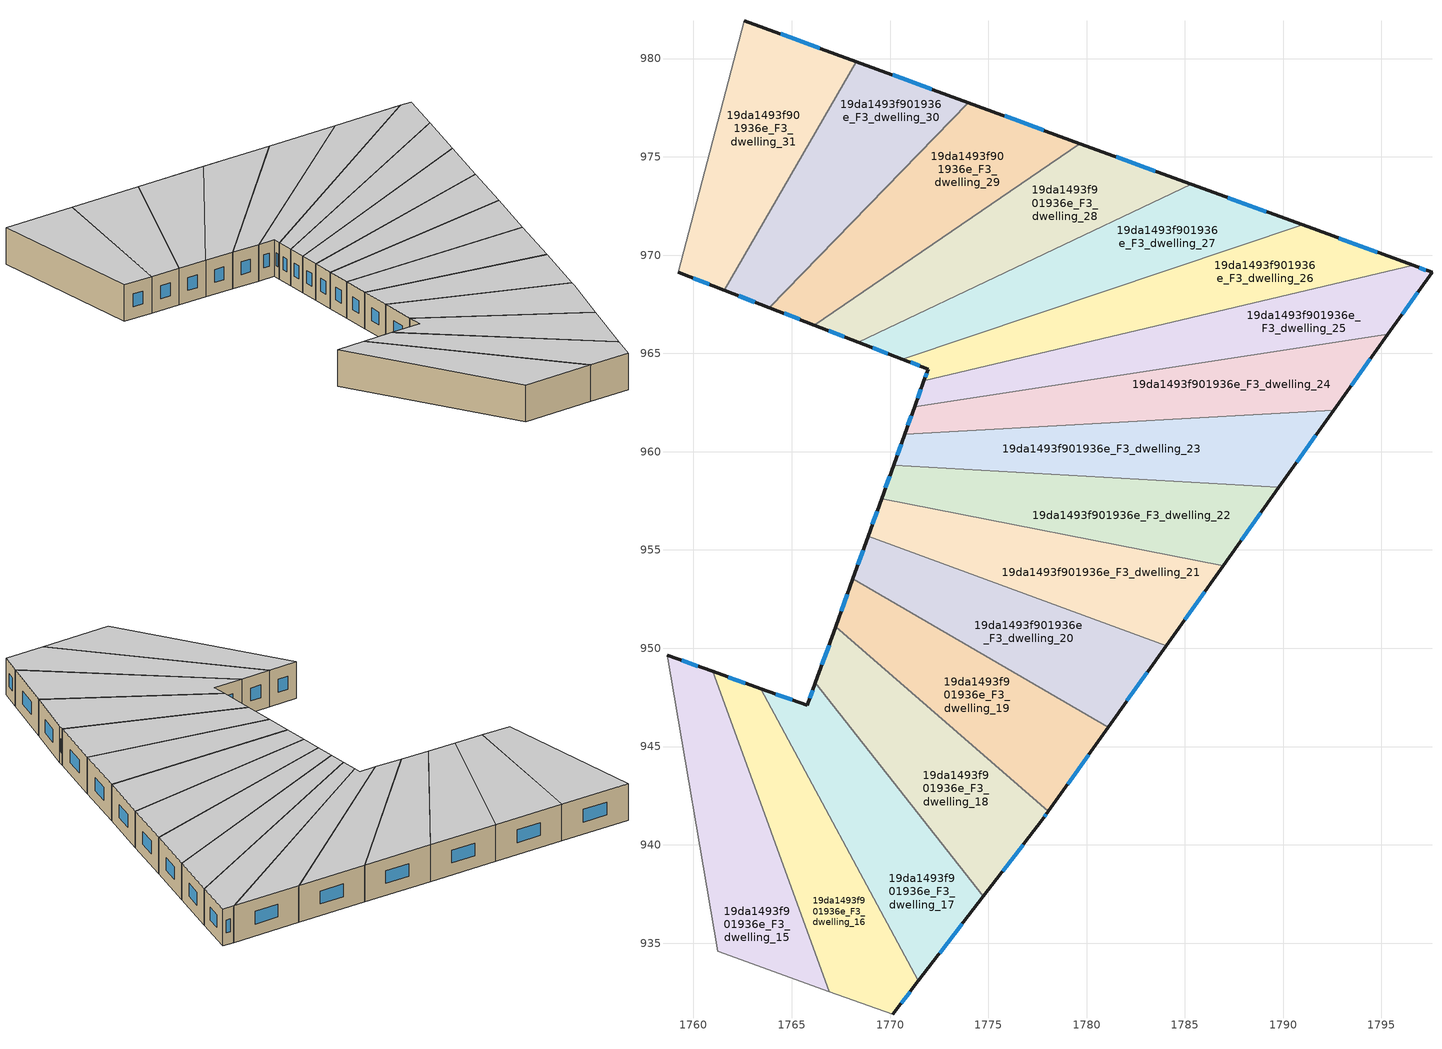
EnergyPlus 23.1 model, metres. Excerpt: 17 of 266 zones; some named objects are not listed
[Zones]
19da1493f901936e_F3_dwelling_15
 floor to 19da1493f901936e_F2_dwelling_15 (EU_floor_Construction): 1760.98,948.82 1766.92,932.53 1761.23,934.58 1758.65,949.65 z9
 wall outside (EU_wall_Construction): 1760.98,948.82 1758.65,949.65 z9:12
 wall to 19da1493f901936e_F3_dwelling_16 (EU_wall_Construction): 1766.92,932.53 1760.98,948.82 z9:12
 wall adiabatic (EU_wall_Construction): 1761.23,934.58 1766.92,932.53 z9:12
 wall to 19da1493f901936e_F3_dwelling_14 (EU_wall_Construction): 1758.65,949.65 1761.23,934.58 z9:12
 window (EU_Window_Construction): 1760.22,949.09 1759.41,949.38 z9.98:11.02
 ceiling to 19da1493f901936e_F4_dwelling_15 (EU_floor_Construction): 1766.92,932.53 1760.98,948.82 1758.65,949.65 1761.23,934.58 z12
19da1493f901936e_F3_dwelling_16
 floor to 19da1493f901936e_F2_dwelling_16 (EU_floor_Construction): 1763.42,947.94 1771.44,933.08 1770.13,931.38 1766.92,932.53 1760.98,948.82 z9
 wall outside (EU_wall_Construction): 1763.42,947.94 1760.98,948.82 / 1770.13,931.38 1771.44,933.08 z9:12
 wall to 19da1493f901936e_F3_dwelling_17 (EU_wall_Construction): 1771.44,933.08 1763.42,947.94 z9:12
 wall adiabatic (EU_wall_Construction): 1766.92,932.53 1770.13,931.38 z9:12
 window (EU_Window_Construction): 1762.63,948.23 1761.77,948.54 / 1770.56,931.93 1771.02,932.53 z9.98:11.02
 ceiling to 19da1493f901936e_F4_dwelling_16 (EU_floor_Construction): 1770.13,931.38 1771.44,933.08 1763.42,947.94 1760.98,948.82 1766.92,932.53 z12
19da1493f901936e_F3_dwelling_17
 floor to 19da1493f901936e_F2_dwelling_17 (EU_floor_Construction): 1766.2,948.24 1774.75,937.38 1771.44,933.08 1763.42,947.94 1765.79,947.09 z9
 wall outside (EU_wall_Construction): 1766.2,948.24 1765.79,947.09 1763.42,947.94 / 1771.44,933.08 1774.75,937.38 z9:12
 wall to 19da1493f901936e_F3_dwelling_18 (EU_wall_Construction): 1774.75,937.38 1766.2,948.24 z9:12
 window (EU_Window_Construction): 1765.02,947.37 1764.19,947.67 / 1766.07,947.87 1765.93,947.47 / 1772.52,934.48 1773.68,935.99 z9.98:11.02
 ceiling to 19da1493f901936e_F4_dwelling_17 (EU_floor_Construction): 1771.44,933.08 1774.75,937.38 1766.2,948.24 1765.79,947.09 1763.42,947.94 z12
19da1493f901936e_F3_dwelling_18
 floor to 19da1493f901936e_F2_dwelling_18 (EU_floor_Construction): 1778.05,941.7 1777.75,941.29 1774.75,937.38 1766.2,948.24 1767.23,951.09 z9
 wall outside (EU_wall_Construction): 1767.23,951.09 1766.2,948.24 / 1774.75,937.38 1777.75,941.29 1778.05,941.7 z9:12
 wall to 19da1493f901936e_F3_dwelling_19 (EU_wall_Construction): 1778.05,941.7 1767.23,951.09 z9:12
 window (EU_Window_Construction): 1766.89,950.17 1766.54,949.17 / 1777.85,941.42 1777.95,941.57 / 1775.73,938.65 1776.78,940.02 z9.98:11.02
 ceiling to 19da1493f901936e_F4_dwelling_18 (EU_floor_Construction): 1774.75,937.38 1777.75,941.29 1778.05,941.7 1767.23,951.09 1766.2,948.24 z12
19da1493f901936e_F3_dwelling_19
 floor to 19da1493f901936e_F2_dwelling_19 (EU_floor_Construction): 1781.09,945.98 1778.05,941.7 1767.23,951.09 1768.11,953.54 z9
 wall outside (EU_wall_Construction): 1768.11,953.54 1767.23,951.09 / 1778.05,941.7 1781.09,945.98 z9:12
 wall to 19da1493f901936e_F3_dwelling_20 (EU_wall_Construction): 1781.09,945.98 1768.11,953.54 z9:12
 window (EU_Window_Construction): 1767.82,952.75 1767.51,951.89 / 1779.04,943.09 1780.1,944.59 z9.98:11.02
 ceiling to 19da1493f901936e_F4_dwelling_19 (EU_floor_Construction): 1778.05,941.7 1781.09,945.98 1768.11,953.54 1767.23,951.09 z12
19da1493f901936e_F3_dwelling_20
 floor to 19da1493f901936e_F2_dwelling_20 (EU_floor_Construction): 1784.05,950.13 1781.09,945.98 1768.11,953.54 1768.88,955.69 z9
 wall outside (EU_wall_Construction): 1768.88,955.69 1768.11,953.54 / 1781.09,945.98 1784.05,950.13 z9:12
 wall to 19da1493f901936e_F3_dwelling_21 (EU_wall_Construction): 1784.05,950.13 1768.88,955.69 z9:12
 window (EU_Window_Construction): 1768.63,954.99 1768.36,954.24 / 1782.05,947.33 1783.09,948.78 z9.98:11.02
 ceiling to 19da1493f901936e_F4_dwelling_20 (EU_floor_Construction): 1781.09,945.98 1784.05,950.13 1768.88,955.69 1768.11,953.54 z12
19da1493f901936e_F3_dwelling_21
 floor to 19da1493f901936e_F2_dwelling_21 (EU_floor_Construction): 1786.94,954.2 1784.05,950.13 1768.88,955.69 1769.57,957.6 z9
 wall outside (EU_wall_Construction): 1769.57,957.6 1768.88,955.69 / 1784.05,950.13 1786.94,954.2 z9:12
 wall to 19da1493f901936e_F3_dwelling_22 (EU_wall_Construction): 1786.94,954.2 1769.57,957.6 z9:12
 window (EU_Window_Construction): 1769.34,956.98 1769.1,956.31 / 1784.99,951.46 1786,952.88 z9.98:11.02
 ceiling to 19da1493f901936e_F4_dwelling_21 (EU_floor_Construction): 1784.05,950.13 1786.94,954.2 1769.57,957.6 1768.88,955.69 z12
19da1493f901936e_F3_dwelling_22
 floor to 19da1493f901936e_F2_dwelling_22 (EU_floor_Construction): 1789.78,958.18 1786.94,954.2 1769.57,957.6 1770.18,959.32 z9
 wall outside (EU_wall_Construction): 1770.18,959.32 1769.57,957.6 / 1786.94,954.2 1789.78,958.18 z9:12
 wall to 19da1493f901936e_F3_dwelling_23 (EU_wall_Construction): 1789.78,958.18 1770.18,959.32 z9:12
 window (EU_Window_Construction): 1769.98,958.76 1769.77,958.16 / 1787.87,955.49 1788.86,956.89 z9.98:11.02
 ceiling to 19da1493f901936e_F4_dwelling_22 (EU_floor_Construction): 1786.94,954.2 1789.78,958.18 1770.18,959.32 1769.57,957.6 z12
19da1493f901936e_F3_dwelling_23
 floor to 19da1493f901936e_F2_dwelling_23 (EU_floor_Construction): 1792.57,962.11 1789.78,958.18 1770.18,959.32 1770.74,960.88 z9
 wall outside (EU_wall_Construction): 1770.74,960.88 1770.18,959.32 / 1789.78,958.18 1792.57,962.11 z9:12
 wall to 19da1493f901936e_F3_dwelling_24 (EU_wall_Construction): 1792.57,962.11 1770.74,960.88 z9:12
 window (EU_Window_Construction): 1770.56,960.37 1770.36,959.83 / 1790.69,959.46 1791.67,960.83 z9.98:11.02
 ceiling to 19da1493f901936e_F4_dwelling_23 (EU_floor_Construction): 1789.78,958.18 1792.57,962.11 1770.74,960.88 1770.18,959.32 z12
19da1493f901936e_F3_dwelling_24
 floor to 19da1493f901936e_F2_dwelling_24 (EU_floor_Construction): 1795.33,965.97 1792.57,962.11 1770.74,960.88 1771.25,962.29 z9
 wall outside (EU_wall_Construction): 1771.25,962.29 1770.74,960.88 / 1792.57,962.11 1795.33,965.97 z9:12
 wall to 19da1493f901936e_F3_dwelling_25 (EU_wall_Construction): 1795.33,965.97 1771.25,962.29 z9:12
 window (EU_Window_Construction): 1771.08,961.83 1770.91,961.34 / 1793.47,963.36 1794.43,964.72 z9.98:11.02
 ceiling to 19da1493f901936e_F4_dwelling_24 (EU_floor_Construction): 1792.57,962.11 1795.33,965.97 1771.25,962.29 1770.74,960.88 z12
19da1493f901936e_F3_dwelling_25
 floor to 19da1493f901936e_F2_dwelling_25 (EU_floor_Construction): 1797.57,969.12 1795.33,965.97 1771.25,962.29 1771.72,963.6 1796.6,969.48 z9
 wall outside (EU_wall_Construction): 1771.72,963.6 1771.25,962.29 / 1795.33,965.97 1797.57,969.12 1796.6,969.48 z9:12
 wall to 19da1493f901936e_F3_dwelling_26 (EU_wall_Construction): 1796.6,969.48 1771.72,963.6 z9:12
 window (EU_Window_Construction): 1771.57,963.18 1771.4,962.72 / 1797.26,969.24 1796.92,969.36 / 1796.06,967 1796.84,968.1 z9.98:11.02
 ceiling to 19da1493f901936e_F4_dwelling_25 (EU_floor_Construction): 1795.33,965.97 1797.57,969.12 1796.6,969.48 1771.72,963.6 1771.25,962.29 z12
19da1493f901936e_F3_dwelling_26
 floor to 19da1493f901936e_F2_dwelling_26 (EU_floor_Construction): 1796.6,969.48 1771.72,963.6 1771.93,964.2 1770.62,964.7 1790.99,971.53 z9
 wall outside (EU_wall_Construction): 1770.62,964.7 1771.93,964.2 1771.72,963.6 / 1796.6,969.48 1790.99,971.53 z9:12
 wall to 19da1493f901936e_F3_dwelling_27 (EU_wall_Construction): 1790.99,971.53 1770.62,964.7 z9:12
 window (EU_Window_Construction): 1771.86,964 1771.79,963.79 / 1771.05,964.54 1771.5,964.36 / 1794.78,970.15 1792.81,970.87 z9.98:11.02
 ceiling to 19da1493f901936e_F4_dwelling_26 (EU_floor_Construction): 1796.6,969.48 1790.99,971.53 1770.62,964.7 1771.93,964.2 1771.72,963.6 z12
19da1493f901936e_F3_dwelling_27
 floor to 19da1493f901936e_F2_dwelling_27 (EU_floor_Construction): 1790.99,971.53 1770.62,964.7 1768.4,965.57 1785.33,973.6 z9
 wall outside (EU_wall_Construction): 1768.4,965.57 1770.62,964.7 / 1790.99,971.53 1785.33,973.6 z9:12
 wall to 19da1493f901936e_F3_dwelling_28 (EU_wall_Construction): 1785.33,973.6 1768.4,965.57 z9:12
 window (EU_Window_Construction): 1769.12,965.29 1769.9,964.98 / 1789.15,972.21 1787.17,972.93 z9.98:11.02
 ceiling to 19da1493f901936e_F4_dwelling_27 (EU_floor_Construction): 1790.99,971.53 1785.33,973.6 1768.4,965.57 1770.62,964.7 z12
19da1493f901936e_F3_dwelling_28
 floor to 19da1493f901936e_F2_dwelling_28 (EU_floor_Construction): 1785.33,973.6 1768.4,965.57 1766.15,966.44 1779.66,975.68 z9
 wall outside (EU_wall_Construction): 1766.15,966.44 1768.4,965.57 / 1785.33,973.6 1779.66,975.68 z9:12
 wall to 19da1493f901936e_F3_dwelling_29 (EU_wall_Construction): 1779.66,975.68 1766.15,966.44 z9:12
 window (EU_Window_Construction): 1766.88,966.16 1767.66,965.85 / 1783.49,974.28 1781.5,975 z9.98:11.02
 ceiling to 19da1493f901936e_F4_dwelling_28 (EU_floor_Construction): 1785.33,973.6 1779.66,975.68 1766.15,966.44 1768.4,965.57 z12
19da1493f901936e_F3_dwelling_29
 floor to 19da1493f901936e_F2_dwelling_29 (EU_floor_Construction): 1779.66,975.68 1766.15,966.44 1763.87,967.32 1773.98,977.76 z9
 wall outside (EU_wall_Construction): 1763.87,967.32 1766.15,966.44 / 1779.66,975.68 1773.98,977.76 z9:12
 wall to 19da1493f901936e_F3_dwelling_30 (EU_wall_Construction): 1773.98,977.76 1763.87,967.32 z9:12
 window (EU_Window_Construction): 1764.61,967.03 1765.4,966.73 / 1777.81,976.36 1775.83,977.08 z9.98:11.02
 ceiling to 19da1493f901936e_F4_dwelling_29 (EU_floor_Construction): 1779.66,975.68 1773.98,977.76 1763.87,967.32 1766.15,966.44 z12
19da1493f901936e_F3_dwelling_30
 floor to 19da1493f901936e_F2_dwelling_30 (EU_floor_Construction): 1773.98,977.76 1763.87,967.32 1761.56,968.22 1768.29,979.84 z9
 wall outside (EU_wall_Construction): 1761.56,968.22 1763.87,967.32 / 1773.98,977.76 1768.29,979.84 z9:12
 wall to 19da1493f901936e_F3_dwelling_31 (EU_wall_Construction): 1768.29,979.84 1761.56,968.22 z9:12
 window (EU_Window_Construction): 1762.31,967.93 1763.12,967.61 / 1772.13,978.44 1770.14,979.17 z9.98:11.02
 ceiling to 19da1493f901936e_F4_dwelling_30 (EU_floor_Construction): 1763.87,967.32 1773.98,977.76 1768.29,979.84 1761.56,968.22 z12
19da1493f901936e_F3_dwelling_31
 floor to 19da1493f901936e_F2_dwelling_31 (EU_floor_Construction): 1768.29,979.84 1761.56,968.22 1759.23,969.12 1762.58,981.93 z9
 wall outside (EU_wall_Construction): 1759.23,969.12 1761.56,968.22 / 1768.29,979.84 1762.58,981.93 z9:12
 wall to 19da1493f901936e_F3_dwelling_32 (EU_wall_Construction): 1762.58,981.93 1759.23,969.12 z9:12
 window (EU_Window_Construction): 1759.99,968.83 1760.8,968.51 / 1766.43,980.52 1764.44,981.25 z9.98:11.02
 ceiling to 19da1493f901936e_F4_dwelling_31 (EU_floor_Construction): 1761.56,968.22 1768.29,979.84 1762.58,981.93 1759.23,969.12 z12
[Building]
EU S2 Campaign: North Axis=0; Terrain=City; Solar Distribution=FullExterior
[Site:Location]
Bologna: Latitude=44.5; Longitude=11.25; Time Zone=1; Elevation=37
[SizingPeriod:WeatherFileDays]
AnnualSizingPeriod: Begin Month=1; Begin Day of Month=1; End Month=12; End Day of Month=31; Day of Week for Start Day=Monday; Use Weather File Daylight Saving Period=No; Use Weather File Rain and Snow Indicators=No
[MATERIAL]
EU_InternalMass_Material: Roughness=MediumRough; Thickness=0.1; Conductivity=1; Density=1800; Specific Heat=900; Thermal Absorptance=0.9; Solar Absorptance=0.7; Visible Absorptance=0.7
[MATERIAL:NOMASS] Roughness=MediumRough; Thermal Absorptance=0.9; Solar Absorptance=0.7; Visible Absorptance=0.7
Name | Thermal Resistance
EU_wall_NoMass | 0.905828
EU_floor_NoMass | 0.67114
[WINDOWMATERIAL:SIMPLEGLAZINGSYSTEM]
EU_Window_SimpleGlazing: UFactor=4.52486; Solar Heat Gain Coefficient=0.85; Visible Transmittance=0.85
[CONSTRUCTION]
EU_wall_Construction: EU_wall_NoMass
EU_floor_Construction: EU_floor_NoMass
EU_Window_Construction: EU_Window_SimpleGlazing
EU_InternalMass_Construction: EU_InternalMass_Material
[ZONE] Type=1; Multiplier=1; Ceiling Height=autocalculate; Floor Area=autocalculate; Part of Total Floor Area=Yes
Name | Volume
19da1493f901936e_F3_dwelling_15 | 169.939
19da1493f901936e_F3_dwelling_16 | 169.956
19da1493f901936e_F3_dwelling_17 | 169.931
19da1493f901936e_F3_dwelling_18 | 169.948
19da1493f901936e_F3_dwelling_19 | 169.945
19da1493f901936e_F3_dwelling_20 | 169.964
19da1493f901936e_F3_dwelling_21 | 169.92
19da1493f901936e_F3_dwelling_22 | 169.934
19da1493f901936e_F3_dwelling_23 | 169.97
19da1493f901936e_F3_dwelling_24 | 169.978
19da1493f901936e_F3_dwelling_25 | 169.907
19da1493f901936e_F3_dwelling_26 | 169.943
19da1493f901936e_F3_dwelling_27; 19da1493f901936e_F3_dwelling_31 | 169.923
19da1493f901936e_F3_dwelling_28 | 169.941
19da1493f901936e_F3_dwelling_29 | 169.963
19da1493f901936e_F3_dwelling_30 | 169.968
[INTERNALMASS] Construction=EU_InternalMass_Construction
Name | Zone or ZoneList | Surface Area
19da1493f901936e_F3_dwelling_15_EU_InternalMass | 19da1493f901936e_F3_dwelling_15 | 56.6466
19da1493f901936e_F3_dwelling_16_EU_InternalMass | 19da1493f901936e_F3_dwelling_16 | 56.6522
19da1493f901936e_F3_dwelling_17_EU_InternalMass | 19da1493f901936e_F3_dwelling_17 | 56.6441
19da1493f901936e_F3_dwelling_18_EU_InternalMass | 19da1493f901936e_F3_dwelling_18 | 56.649
19da1493f901936e_F3_dwelling_19_EU_InternalMass | 19da1493f901936e_F3_dwelling_19 | 56.6483
19da1493f901936e_F3_dwelling_20_EU_InternalMass | 19da1493f901936e_F3_dwelling_20 | 56.6547
19da1493f901936e_F3_dwelling_21_EU_InternalMass | 19da1493f901936e_F3_dwelling_21 | 56.6399
19da1493f901936e_F3_dwelling_22_EU_InternalMass | 19da1493f901936e_F3_dwelling_22 | 56.6446
19da1493f901936e_F3_dwelling_23_EU_InternalMass | 19da1493f901936e_F3_dwelling_23 | 56.657
19da1493f901936e_F3_dwelling_24_EU_InternalMass | 19da1493f901936e_F3_dwelling_24 | 56.659
19da1493f901936e_F3_dwelling_25_EU_InternalMass | 19da1493f901936e_F3_dwelling_25 | 56.636
19da1493f901936e_F3_dwelling_26_EU_InternalMass | 19da1493f901936e_F3_dwelling_26 | 56.6475
19da1493f901936e_F3_dwelling_27_EU_InternalMass | 19da1493f901936e_F3_dwelling_27 | 56.6412
19da1493f901936e_F3_dwelling_28_EU_InternalMass | 19da1493f901936e_F3_dwelling_28 | 56.647
19da1493f901936e_F3_dwelling_29_EU_InternalMass | 19da1493f901936e_F3_dwelling_29 | 56.654
19da1493f901936e_F3_dwelling_30_EU_InternalMass | 19da1493f901936e_F3_dwelling_30 | 56.6561
19da1493f901936e_F3_dwelling_31_EU_InternalMass | 19da1493f901936e_F3_dwelling_31 | 56.641
[OTHEREQUIPMENT] Fuel Type=Electricity; Design Level Calculation Method=Watts/Area; Power per Zone Floor Area=1; Fraction Latent=0; Fraction Radiant=0; Fraction Lost=0; Carbon Dioxide Generation Rate=0; EndUse Subcategory=EU_Step8_InternalGains
Name | Zone or ZoneList or Space or SpaceList | Schedule
EU_Step8_InternalGain_19da1493f901936e_F3_dwelling_15_f000 | 19da1493f901936e_F3_dwelling_15 | EU_Step8_GainSchedule_19da1493f901936e_F3_dwelling_15_f000
EU_Step8_InternalGain_19da1493f901936e_F3_dwelling_16_f000 | 19da1493f901936e_F3_dwelling_16 | EU_Step8_GainSchedule_19da1493f901936e_F3_dwelling_16_f000
EU_Step8_InternalGain_19da1493f901936e_F3_dwelling_17_f000 | 19da1493f901936e_F3_dwelling_17 | EU_Step8_GainSchedule_19da1493f901936e_F3_dwelling_17_f000
EU_Step8_InternalGain_19da1493f901936e_F3_dwelling_18_f000 | 19da1493f901936e_F3_dwelling_18 | EU_Step8_GainSchedule_19da1493f901936e_F3_dwelling_18_f000
EU_Step8_InternalGain_19da1493f901936e_F3_dwelling_19_f000 | 19da1493f901936e_F3_dwelling_19 | EU_Step8_GainSchedule_19da1493f901936e_F3_dwelling_19_f000
EU_Step8_InternalGain_19da1493f901936e_F3_dwelling_20_f000 | 19da1493f901936e_F3_dwelling_20 | EU_Step8_GainSchedule_19da1493f901936e_F3_dwelling_20_f000
EU_Step8_InternalGain_19da1493f901936e_F3_dwelling_21_f000 | 19da1493f901936e_F3_dwelling_21 | EU_Step8_GainSchedule_19da1493f901936e_F3_dwelling_21_f000
EU_Step8_InternalGain_19da1493f901936e_F3_dwelling_22_f000 | 19da1493f901936e_F3_dwelling_22 | EU_Step8_GainSchedule_19da1493f901936e_F3_dwelling_22_f000
EU_Step8_InternalGain_19da1493f901936e_F3_dwelling_23_f000 | 19da1493f901936e_F3_dwelling_23 | EU_Step8_GainSchedule_19da1493f901936e_F3_dwelling_23_f000
EU_Step8_InternalGain_19da1493f901936e_F3_dwelling_24_f000 | 19da1493f901936e_F3_dwelling_24 | EU_Step8_GainSchedule_19da1493f901936e_F3_dwelling_24_f000
EU_Step8_InternalGain_19da1493f901936e_F3_dwelling_25_f000 | 19da1493f901936e_F3_dwelling_25 | EU_Step8_GainSchedule_19da1493f901936e_F3_dwelling_25_f000
EU_Step8_InternalGain_19da1493f901936e_F3_dwelling_26_f000 | 19da1493f901936e_F3_dwelling_26 | EU_Step8_GainSchedule_19da1493f901936e_F3_dwelling_26_f000
EU_Step8_InternalGain_19da1493f901936e_F3_dwelling_27_f000 | 19da1493f901936e_F3_dwelling_27 | EU_Step8_GainSchedule_19da1493f901936e_F3_dwelling_27_f000
EU_Step8_InternalGain_19da1493f901936e_F3_dwelling_28_f000 | 19da1493f901936e_F3_dwelling_28 | EU_Step8_GainSchedule_19da1493f901936e_F3_dwelling_28_f000
EU_Step8_InternalGain_19da1493f901936e_F3_dwelling_29_f000 | 19da1493f901936e_F3_dwelling_29 | EU_Step8_GainSchedule_19da1493f901936e_F3_dwelling_29_f000
EU_Step8_InternalGain_19da1493f901936e_F3_dwelling_30_f000 | 19da1493f901936e_F3_dwelling_30 | EU_Step8_GainSchedule_19da1493f901936e_F3_dwelling_30_f000
EU_Step8_InternalGain_19da1493f901936e_F3_dwelling_31_f000 | 19da1493f901936e_F3_dwelling_31 | EU_Step8_GainSchedule_19da1493f901936e_F3_dwelling_31_f000
[ZONEVENTILATION:DESIGNFLOWRATE] Schedule=EU_AlwaysOn; Design Flow Rate Calculation Method=AirChanges/Hour; Air Changes per Hour=0.73129; Ventilation Type=Natural; Fan Pressure Rise=0; Fan Total Efficiency=1; Constant Term Coefficient=1; Temperature Term Coefficient=0; Velocity Term Coefficient=0; Velocity Squared Term Coefficient=0; Minimum Indoor Temperature=-100; Maximum Indoor Temperature=100; Delta Temperature=-100; Minimum Outdoor Temperature=-100; Maximum Outdoor Temperature=100; Maximum Wind Speed=40
Name | Zone or ZoneList or Space or SpaceList
EU_ConstantAir_19da1493f901936e_F3_dwelling_15 | 19da1493f901936e_F3_dwelling_15
EU_ConstantAir_19da1493f901936e_F3_dwelling_16 | 19da1493f901936e_F3_dwelling_16
EU_ConstantAir_19da1493f901936e_F3_dwelling_17 | 19da1493f901936e_F3_dwelling_17
EU_ConstantAir_19da1493f901936e_F3_dwelling_18 | 19da1493f901936e_F3_dwelling_18
EU_ConstantAir_19da1493f901936e_F3_dwelling_19 | 19da1493f901936e_F3_dwelling_19
EU_ConstantAir_19da1493f901936e_F3_dwelling_20 | 19da1493f901936e_F3_dwelling_20
EU_ConstantAir_19da1493f901936e_F3_dwelling_21 | 19da1493f901936e_F3_dwelling_21
EU_ConstantAir_19da1493f901936e_F3_dwelling_22 | 19da1493f901936e_F3_dwelling_22
EU_ConstantAir_19da1493f901936e_F3_dwelling_23 | 19da1493f901936e_F3_dwelling_23
EU_ConstantAir_19da1493f901936e_F3_dwelling_24 | 19da1493f901936e_F3_dwelling_24
EU_ConstantAir_19da1493f901936e_F3_dwelling_25 | 19da1493f901936e_F3_dwelling_25
EU_ConstantAir_19da1493f901936e_F3_dwelling_26 | 19da1493f901936e_F3_dwelling_26
EU_ConstantAir_19da1493f901936e_F3_dwelling_27 | 19da1493f901936e_F3_dwelling_27
EU_ConstantAir_19da1493f901936e_F3_dwelling_28 | 19da1493f901936e_F3_dwelling_28
EU_ConstantAir_19da1493f901936e_F3_dwelling_29 | 19da1493f901936e_F3_dwelling_29
EU_ConstantAir_19da1493f901936e_F3_dwelling_30 | 19da1493f901936e_F3_dwelling_30
EU_ConstantAir_19da1493f901936e_F3_dwelling_31 | 19da1493f901936e_F3_dwelling_31
[HVACTEMPLATE:ZONE:IDEALLOADSAIRSYSTEM] System Availability Schedule=EU_AlwaysOn; Maximum Heating Supply Air Temperature=50; Minimum Cooling Supply Air Temperature=13; Maximum Heating Supply Air Humidity Ratio=0.0156; Minimum Cooling Supply Air Humidity Ratio=0.0077; Heating Limit=NoLimit; Cooling Limit=NoLimit; Heating Availability Schedule=EU_AlwaysOn; Cooling Availability Schedule=EU_CoolingOff; Dehumidification Control Type=ConstantSensibleHeatRatio; Cooling Sensible Heat Ratio=0.7; Dehumidification Setpoint=60; Humidification Control Type=None; Humidification Setpoint=30; Outdoor Air Method=None; Outdoor Air Flow Rate per Person=0.00944; Outdoor Air Flow Rate per Zone Floor Area=0; Outdoor Air Flow Rate per Zone=0; Demand Controlled Ventilation Type=None; Outdoor Air Economizer Type=NoEconomizer; Heat Recovery Type=None; Sensible Heat Recovery Effectiveness=0.7; Latent Heat Recovery Effectiveness=0.65
Name | Template Thermostat
19da1493f901936e_F3_dwelling_15 | EU_HeatOnly_19da1493f901936e_F3_dwelling_15
19da1493f901936e_F3_dwelling_16 | EU_HeatOnly_19da1493f901936e_F3_dwelling_16
19da1493f901936e_F3_dwelling_17 | EU_HeatOnly_19da1493f901936e_F3_dwelling_17
19da1493f901936e_F3_dwelling_18 | EU_HeatOnly_19da1493f901936e_F3_dwelling_18
19da1493f901936e_F3_dwelling_19 | EU_HeatOnly_19da1493f901936e_F3_dwelling_19
19da1493f901936e_F3_dwelling_20 | EU_HeatOnly_19da1493f901936e_F3_dwelling_20
19da1493f901936e_F3_dwelling_21 | EU_HeatOnly_19da1493f901936e_F3_dwelling_21
19da1493f901936e_F3_dwelling_22 | EU_HeatOnly_19da1493f901936e_F3_dwelling_22
19da1493f901936e_F3_dwelling_23 | EU_HeatOnly_19da1493f901936e_F3_dwelling_23
19da1493f901936e_F3_dwelling_24 | EU_HeatOnly_19da1493f901936e_F3_dwelling_24
19da1493f901936e_F3_dwelling_25 | EU_HeatOnly_19da1493f901936e_F3_dwelling_25
19da1493f901936e_F3_dwelling_26 | EU_HeatOnly_19da1493f901936e_F3_dwelling_26
19da1493f901936e_F3_dwelling_27 | EU_HeatOnly_19da1493f901936e_F3_dwelling_27
19da1493f901936e_F3_dwelling_28 | EU_HeatOnly_19da1493f901936e_F3_dwelling_28
19da1493f901936e_F3_dwelling_29 | EU_HeatOnly_19da1493f901936e_F3_dwelling_29
19da1493f901936e_F3_dwelling_30 | EU_HeatOnly_19da1493f901936e_F3_dwelling_30
19da1493f901936e_F3_dwelling_31 | EU_HeatOnly_19da1493f901936e_F3_dwelling_31
[SIZING:ZONE] Zone Cooling Design Supply Air Temperature Input Method=SupplyAirTemperature; Zone Cooling Design Supply Air Temperature=13; Zone Heating Design Supply Air Temperature Input Method=SupplyAirTemperature; Zone Heating Design Supply Air Temperature=50; Zone Cooling Design Supply Air Humidity Ratio=0.008; Zone Heating Design Supply Air Humidity Ratio=0.008; Cooling Design Air Flow Method=DesignDay; Cooling Design Air Flow Rate=0; Cooling Minimum Air Flow per Zone Floor Area=0.000762; Cooling Minimum Air Flow=0; Cooling Minimum Air Flow Fraction=0.2; Heating Design Air Flow Method=DesignDay; Heating Design Air Flow Rate=0; Heating Maximum Air Flow per Zone Floor Area=0.002032; Heating Maximum Air Flow=0.141576; Heating Maximum Air Flow Fraction=0.3; Account for Dedicated Outdoor Air System=No; Dedicated Outdoor Air System Control Strategy=NeutralSupplyAir; Dedicated Outdoor Air Low Setpoint Temperature for Design=autosize; Dedicated Outdoor Air High Setpoint Temperature for Design=autosize; Zone Load Sizing Method=Sensible Load Only No Latent Load; Zone Latent Cooling Design Supply Air Humidity Ratio Input Method=HumidityRatioDifference; Zone Cooling Design Supply Air Humidity Ratio Difference=0.005; Zone Latent Heating Design Supply Air Humidity Ratio Input Method=HumidityRatioDifference; Zone Humidification Design Supply Air Humidity Ratio Difference=0.005
19da1493f901936e_F3_dwelling_15; 19da1493f901936e_F3_dwelling_16; 19da1493f901936e_F3_dwelling_17; 19da1493f901936e_F3_dwelling_18; 19da1493f901936e_F3_dwelling_19; 19da1493f901936e_F3_dwelling_20; 19da1493f901936e_F3_dwelling_21; 19da1493f901936e_F3_dwelling_22; 19da1493f901936e_F3_dwelling_23; 19da1493f901936e_F3_dwelling_24; 19da1493f901936e_F3_dwelling_25; 19da1493f901936e_F3_dwelling_26; 19da1493f901936e_F3_dwelling_27; 19da1493f901936e_F3_dwelling_28; 19da1493f901936e_F3_dwelling_29; 19da1493f901936e_F3_dwelling_30; 19da1493f901936e_F3_dwelling_31
[SCHEDULE:CONSTANT]
Name | Hourly Value
EU_AlwaysOn | 1
EU_CoolingOff | 0
[SCHEDULE:FILE] Column Number=1; Rows to Skip at Top=0; Number of Hours of Data=8760; Column Separator=Comma; Interpolate to Timestep=No; Minutes per Item=60; Adjust Schedule for Daylight Savings=Yes
Name | File
EU_Step8_GainSchedule_19da1493f901936e_F3_dwelling_15_f000 | ../../schedules/19da1493f901936e/19da1493f901936e_F3_dwelling_15_f000_gain.csv
EU_Step8_GainSchedule_19da1493f901936e_F3_dwelling_16_f000 | ../../schedules/19da1493f901936e/19da1493f901936e_F3_dwelling_16_f000_gain.csv
EU_Step8_GainSchedule_19da1493f901936e_F3_dwelling_17_f000 | ../../schedules/19da1493f901936e/19da1493f901936e_F3_dwelling_17_f000_gain.csv
EU_Step8_GainSchedule_19da1493f901936e_F3_dwelling_18_f000 | ../../schedules/19da1493f901936e/19da1493f901936e_F3_dwelling_18_f000_gain.csv
EU_Step8_GainSchedule_19da1493f901936e_F3_dwelling_19_f000 | ../../schedules/19da1493f901936e/19da1493f901936e_F3_dwelling_19_f000_gain.csv
EU_Step8_GainSchedule_19da1493f901936e_F3_dwelling_20_f000 | ../../schedules/19da1493f901936e/19da1493f901936e_F3_dwelling_20_f000_gain.csv
EU_Step8_GainSchedule_19da1493f901936e_F3_dwelling_21_f000 | ../../schedules/19da1493f901936e/19da1493f901936e_F3_dwelling_21_f000_gain.csv
EU_Step8_GainSchedule_19da1493f901936e_F3_dwelling_22_f000 | ../../schedules/19da1493f901936e/19da1493f901936e_F3_dwelling_22_f000_gain.csv
EU_Step8_GainSchedule_19da1493f901936e_F3_dwelling_23_f000 | ../../schedules/19da1493f901936e/19da1493f901936e_F3_dwelling_23_f000_gain.csv
EU_Step8_GainSchedule_19da1493f901936e_F3_dwelling_24_f000 | ../../schedules/19da1493f901936e/19da1493f901936e_F3_dwelling_24_f000_gain.csv
EU_Step8_GainSchedule_19da1493f901936e_F3_dwelling_25_f000 | ../../schedules/19da1493f901936e/19da1493f901936e_F3_dwelling_25_f000_gain.csv
EU_Step8_GainSchedule_19da1493f901936e_F3_dwelling_26_f000 | ../../schedules/19da1493f901936e/19da1493f901936e_F3_dwelling_26_f000_gain.csv
EU_Step8_GainSchedule_19da1493f901936e_F3_dwelling_27_f000 | ../../schedules/19da1493f901936e/19da1493f901936e_F3_dwelling_27_f000_gain.csv
EU_Step8_GainSchedule_19da1493f901936e_F3_dwelling_28_f000 | ../../schedules/19da1493f901936e/19da1493f901936e_F3_dwelling_28_f000_gain.csv
EU_Step8_GainSchedule_19da1493f901936e_F3_dwelling_29_f000 | ../../schedules/19da1493f901936e/19da1493f901936e_F3_dwelling_29_f000_gain.csv
EU_Step8_GainSchedule_19da1493f901936e_F3_dwelling_30_f000 | ../../schedules/19da1493f901936e/19da1493f901936e_F3_dwelling_30_f000_gain.csv
EU_Step8_GainSchedule_19da1493f901936e_F3_dwelling_31_f000 | ../../schedules/19da1493f901936e/19da1493f901936e_F3_dwelling_31_f000_gain.csv
